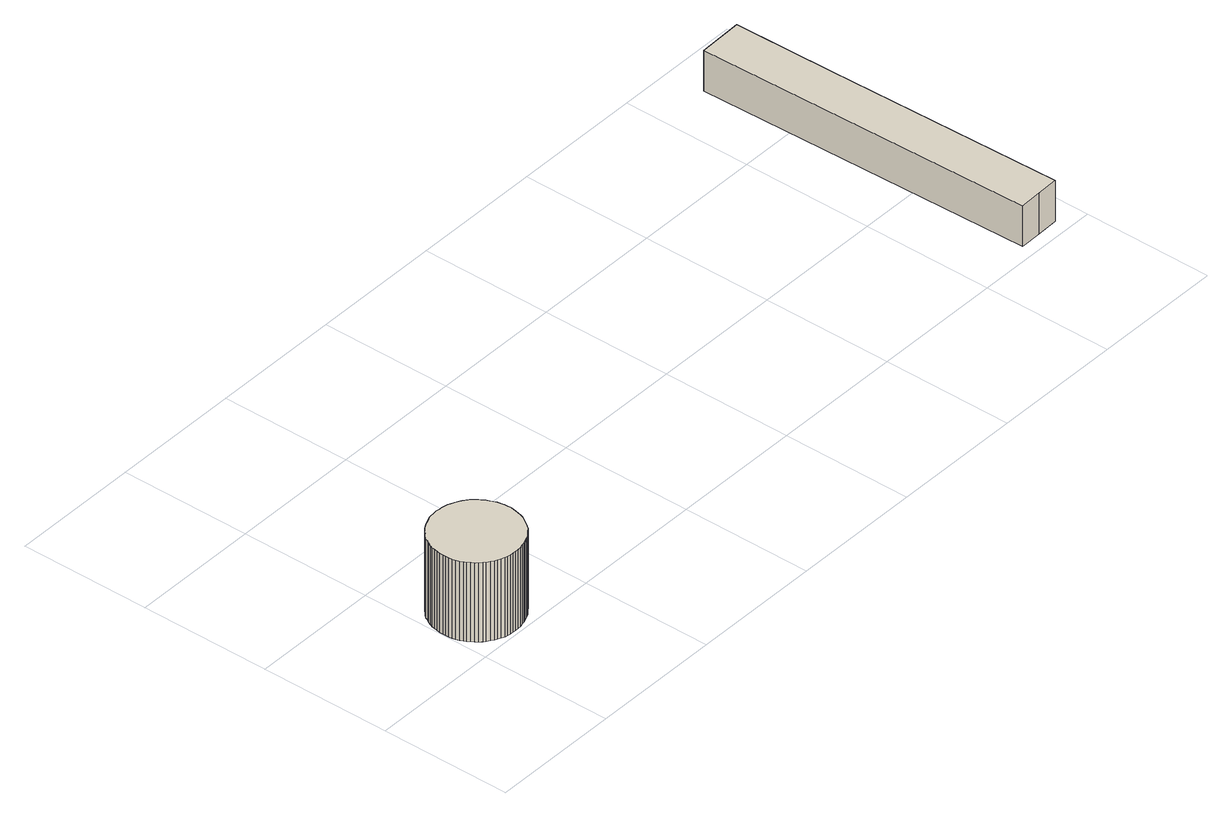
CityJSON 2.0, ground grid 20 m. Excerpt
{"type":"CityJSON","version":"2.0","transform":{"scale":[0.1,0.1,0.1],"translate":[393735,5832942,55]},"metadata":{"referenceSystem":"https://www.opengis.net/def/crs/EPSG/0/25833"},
"CityObjects":{
"building1":{"type":"Building","attributes":{"name":"Windkraftanlage","Gemeindeschluessel":"11000003","BezugspunktDach":"2200","function":"31001_2520","measuredHeight":12.77,"storeysAboveGround":39},"address":[{"country":"Germany","locality":"Berlin","thoroughfareNumber":"1","thoroughfareName":"Arkenberger Damm"}],"geometry":[{"type":"Solid","lod":"1","boundaries":[[[[0,1,2,3,4,5,6,7,8,9,10,11,12,13,14,15,16,17,18,19,20,21,22,23,24,25,26,27,28,29,30,31,32,33,34,35,36,37,38,39,40,41,42,43,44,45,46,47,48,49,50,51,52,53,54,55,56,57,58,59,60,61,62,63,64,65,66,67,68,69,70,71,72,73,74,75,76,77,78,79,80,81]],[[82,83,84,85,86,87,88,89,90,91,92,93,94,95,96,97,98,99,100,101,102,103,104,105,106,107,108,109,110,111,112,113,114,115,116,117,118,119,120,121,122,123,124,125,126,127,128,129,130,131,132,133,134,135,136,137,138,139,140,141,142,143,144,145,146,147,148,149,150,151,152,153,154,155,156,157,158,159,160,161,162,163]],[[82,163,81,80]],[[83,82,80,79]],[[84,83,79,78]],[[85,84,78,77]],[[86,85,77,76]],[[87,86,76,75]],[[88,87,75,74]],[[89,88,74,73]],[[90,89,73,72]],[[91,90,72,71]],[[92,91,71,70]],[[93,92,70,69]],[[94,93,69,68]],[[95,94,68,67]],[[96,95,67,66]],[[97,96,66,65]],[[98,97,65,64]],[[99,98,64,63]],[[100,99,63,62]],[[101,100,62,61]],[[102,101,61,60]],[[103,102,60,59]],[[104,103,59,58]],[[105,104,58,57]],[[106,105,57,56]],[[107,106,56,55]],[[108,107,55,54]],[[109,108,54,53]],[[110,109,53,52]],[[111,110,52,51]],[[112,111,51,50]],[[113,112,50,49]],[[114,113,49,48]],[[115,114,48,47]],[[116,115,47,46]],[[117,116,46,45]],[[118,117,45,44]],[[119,118,44,43]],[[120,119,43,42]],[[121,120,42,41]],[[122,121,41,40]],[[123,122,40,39]],[[124,123,39,38]],[[125,124,38,37]],[[126,125,37,36]],[[127,126,36,35]],[[128,127,35,34]],[[129,128,34,33]],[[130,129,33,32]],[[131,130,32,31]],[[132,131,31,30]],[[133,132,30,29]],[[134,133,29,28]],[[135,134,28,27]],[[136,135,27,26]],[[137,136,26,25]],[[138,137,25,24]],[[139,138,24,23]],[[140,139,23,22]],[[141,140,22,21]],[[142,141,21,20]],[[143,142,20,19]],[[144,143,19,18]],[[145,144,18,17]],[[146,145,17,16]],[[147,146,16,15]],[[148,147,15,14]],[[149,148,14,13]],[[150,149,13,12]],[[151,150,12,11]],[[152,151,11,10]],[[153,152,10,9]],[[154,153,9,8]],[[155,154,8,7]],[[156,155,7,6]],[[157,156,6,5]],[[158,157,5,4]],[[159,158,4,3]],[[160,159,3,2]],[[161,160,2,1]],[[162,161,1,0]],[[163,162,0,81]]]]}]},
"building2":{"type":"Building","attributes":{"Gemeindeschluessel":"11000003","BezugspunktDach":"2200","function":"51009_1610","measuredHeight":6.98,"storeysAboveGround":0},"address":[{"country":"Germany","locality":"Berlin"}],"geometry":[{"type":"Solid","lod":"1","boundaries":[[[[164,165,166,167,168,169,170]],[[171,172,173,174,175,176,177]],[[171,177,170,169]],[[172,171,169,168]],[[173,172,168,167]],[[174,173,167,166]],[[175,174,166,165]],[[176,175,165,164]],[[177,176,164,170]]]]}]}
},
"vertices":[
[2,68,130],[2,63,130],[3,58,130],[4,53,130],[6,48,130],[8,43,130],[10,39,130],[13,35,130],[16,31,130],[19,27,130],[23,23,130],[26,20,130],[31,17,130],[35,14,130],[39,12,130],[44,10,130],[49,8,130],[53,7,130],[58,6,130],[63,6,130],[68,6,130],[73,6,130],[78,6,130],[83,8,130],[88,9,130],[93,11,130],[98,13,130],[102,15,130],[106,18,130],[110,21,130],[114,24,130],[117,28,130],[120,32,130],[123,36,130],[126,41,130],[128,45,130],[130,50,130],[131,55,130],[132,60,130],[133,65,130],[134,70,130],[133,75,130],[133,80,130],[132,85,130],[131,90,130],[129,95,130],[127,99,130],[125,104,130],[122,108,130],[120,112,130],[116,116,130],[113,120,130],[109,123,130],[105,126,130],[100,129,130],[96,131,130],[91,133,130],[87,135,130],[82,136,130],[77,137,130],[72,137,130],[67,138,130],[61,137,130],[56,137,130],[51,136,130],[47,134,130],[42,132,130],[37,130,130],[33,128,130],[29,125,130],[25,122,130],[21,118,130],[18,115,130],[14,111,130],[12,106,130],[9,102,130],[7,97,130],[5,93,130],[4,88,130],[3,83,130],[2,78,130],[2,73,130],[2,78,2],[3,83,2],[4,88,2],[5,93,2],[7,97,2],[9,102,2],[12,106,2],[14,111,2],[18,115,2],[21,118,2],[25,122,2],[29,125,2],[33,128,2],[37,130,2],[42,132,2],[47,134,2],[51,136,2],[56,137,2],[61,137,2],[67,138,2],[72,137,2],[77,137,2],[82,136,2],[87,135,2],[91,133,2],[96,131,2],[100,129,2],[105,126,2],[109,123,2],[113,120,2],[116,116,2],[120,112,2],[122,108,2],[125,104,2],[127,99,2],[129,95,2],[131,90,2],[132,85,2],[133,80,2],[133,75,2],[134,70,2],[133,65,2],[132,60,2],[131,55,2],[130,50,2],[128,45,2],[126,41,2],[123,36,2],[120,32,2],[117,28,2],[114,24,2],[110,21,2],[106,18,2],[102,15,2],[98,13,2],[93,11,2],[88,9,2],[83,8,2],[78,6,2],[73,6,2],[68,6,2],[63,6,2],[58,6,2],[53,7,2],[49,8,2],[44,10,2],[39,12,2],[35,14,2],[31,17,2],[26,20,2],[23,23,2],[19,27,2],[16,31,2],[13,35,2],[10,39,2],[8,43,2],[6,48,2],[4,53,2],[3,58,2],[2,63,2],[2,68,2],[2,73,2],
[1087,13,77],[1121,14,77],[1154,15,77],[1145,378,77],[1142,535,77],[1108,534,77],[1074,533,77],[1108,534,11],[1142,535,11],[1145,378,11],[1154,15,11],[1121,14,11],[1087,13,11],[1074,533,11]
]}
